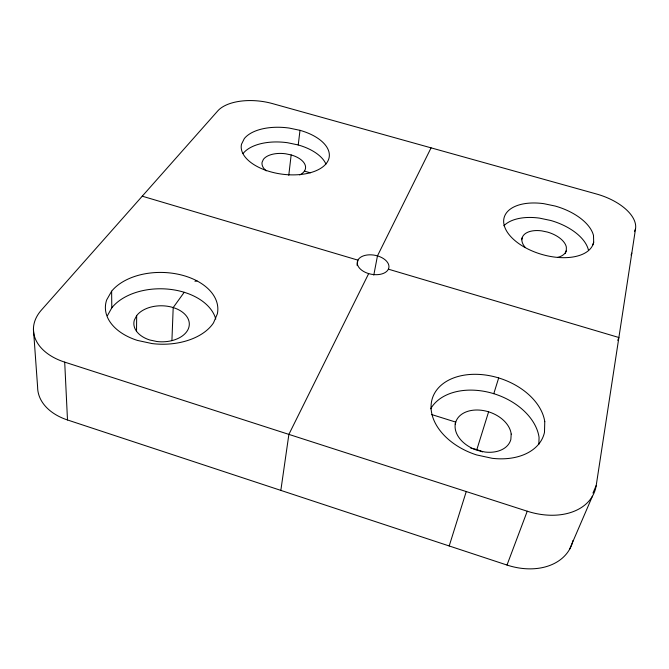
<?xml version="1.0" encoding="UTF-8"?>
<svg xmlns="http://www.w3.org/2000/svg" width="669" height="669" viewBox="0 0 669 669"><rect width="100%" height="100%" fill="white"/><g stroke="black" fill="none" stroke-linecap="round" stroke-linejoin="round"><path stroke-width="1" d="M565.347 253.375L566.325 250.44L566.342 247.045A22.963 12.661 16.3 0 0 547.493 232.084L541.765 230.88A22.963 12.661 16.3 0 0 525.374 247.572M136.518 331.264L136.677 315.617A27.738 18.021 1 0 1 171.381 307.046A27.738 18.021 1 0 1 188.332 328.83A27.738 18.021 1 0 1 156.839 341.508L149.789 339.994A27.738 18.021 1 0 1 134.369 320.041L136.677 315.617M538.838 444.392L539.072 437.401A57.843 40.173 18.8 0 0 490.486 392.745A57.843 40.173 18.8 0 0 430.652 408.809M171.916 340.638L173.196 307.564L184.226 292.286M288.774 175.303L291.157 154.94L285.688 153.795A21.935 11.774 7.3 0 0 263.402 159.364L262.089 162.258A21.935 11.774 7.3 0 0 266.254 170.871M325.954 164.081A43.886 23.566 7.3 0 0 298.232 144.964L300.005 130.33L289.125 128.055A44.355 23.315 7.4 0 0 244.31 138.592L241.492 144.253A44.355 23.315 7.4 0 0 276.874 173.313A44.355 23.315 7.4 0 0 327.81 161.187A44.355 23.315 7.4 0 0 300.005 130.33M280.838 490.385L288.883 434.382L368.669 273.604M592.951 493.07L596.213 485.477L635.55 228.714A45.383 23.574 17 0 0 596.556 194.018L272.442 103.586A43.067 21.793 6.6 0 0 217.785 110.887L41.428 310.048A59.14 37.974 -2.1 0 0 64.701 362.13L67.494 419.965L507.002 565.046A59.048 43.493 24.3 0 0 572.99 540.519M357.012 265.225L357.907 260.132L142.246 196.193M373.787 275.118L377.458 255.893L431.079 147.849M455.171 424.104L455.74 422.097L431.396 414.462M521.603 239.719L522.18 237.763M493.781 393.69L498.681 377.943M476.838 449.618L488.604 411.82M449.2 545.963L466.251 491.556M592.667 245.163L593.687 242.245L593.487 235.463A46.454 25.096 16.2 0 0 555.203 206.052L543.813 203.669A46.454 25.096 16.2 0 0 503.682 222.217A46.454 25.096 16.2 0 0 547.066 255.767A46.454 25.096 16.2 0 0 593.687 242.245M507.002 565.046L527.247 511.216A61.991 43.217 22.6 0 0 596.213 485.477M634.446 231.65L635.55 228.714M631.068 255.065L631.812 253.125M617.746 340.37L618.884 337.511L388.388 269.172A16.039 9.659 10.7 0 1 361.804 270.268A16.039 9.659 10.7 0 1 369.104 254.83A16.039 9.659 10.7 0 1 388.388 269.172M569.486 549.466L592.408 496.256M107.4 315.718L111.79 307.832L111.631 291.199A56.238 35.892 1.3 0 1 178.464 274.307A56.238 35.892 1.3 0 1 217.35 313.845L213.52 322.843A56.238 35.892 1.3 0 1 152.122 343.582L137.538 340.446A56.238 35.892 1.3 0 1 106.68 299.921L111.631 291.199M194.955 281.289L196.987 280.905M298.232 144.964L287.461 142.714A43.886 23.566 7.3 0 0 243.064 153.536M304.412 171.13L310.324 172.819M64.701 362.13L527.247 511.216M33.45 329.273L37.615 387.092A56.464 38.442 -3.6 0 0 67.494 419.965M291.157 154.94A21.935 11.774 7.3 0 1 299.712 174.944M503.866 225.779A45.952 25.338 16.3 0 1 539.415 218.111L550.696 220.469A45.952 25.338 16.3 0 1 588.419 249.997M566.325 250.44A22.963 12.661 16.3 0 1 557.603 257.381M470.892 448.247A27.956 20.204 19.6 0 1 482.525 451.935M111.79 307.832A55.51 36.084 1 0 1 169.391 289.267A55.51 36.084 1 0 1 215.769 319.071M511.191 434.064L510.857 439.391A28.901 20.062 18.8 0 1 485.05 452.035L477.566 450.421A28.901 20.062 18.8 0 1 455.229 424.313A28.901 20.062 18.8 0 1 483.461 410.574A28.901 20.062 18.8 0 1 511.191 434.064M544.775 421.646L544.482 432.341A58.638 40.023 18.5 0 1 492.208 458.307L476.696 454.953A58.638 40.023 18.5 0 1 431.329 402.93A58.638 40.023 18.5 0 1 487.693 375.359A58.638 40.023 18.5 0 1 544.775 421.646"/></g></svg>
